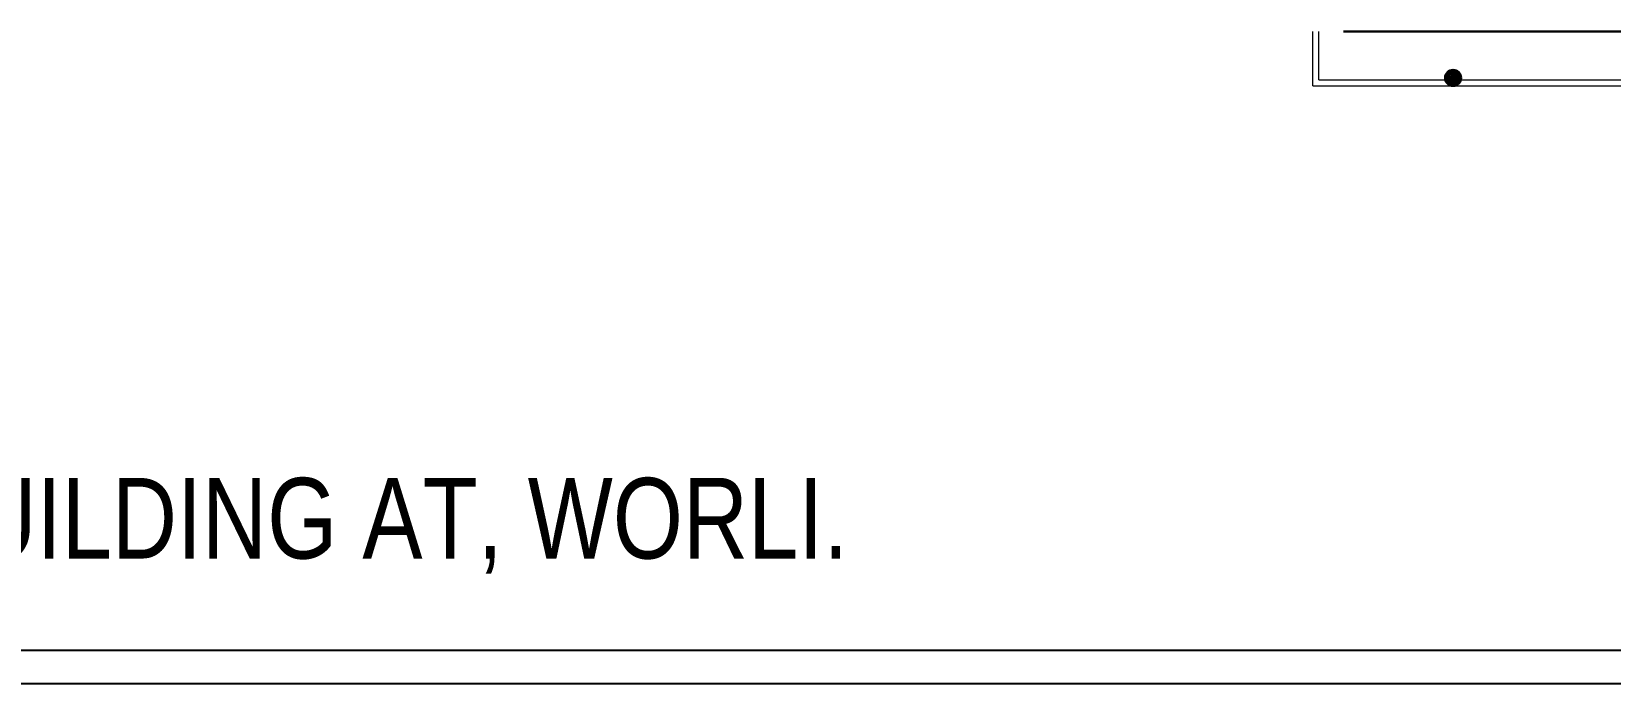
# Model space of a CAD drawing. Extents: x -14054 to 906348, y -36965 to 188562.
# Drawn here: x 583883 to 623013, y 60442 to 76609 of the extents above; entities that cross this region are included whole.
import ezdxf
from ezdxf.enums import TextEntityAlignment as Align

# ---------------------------------------------------------------- set-up
doc = ezdxf.new("R2010")
doc.units = 0
doc.header["$LTSCALE"] = 1000
doc.header["$MEASUREMENT"] = 0
doc.layers.add('BOR', color=5, linetype='CONTINUOUS')
doc.layers.add('HATCH', color=9, linetype='CONTINUOUS')
for name, color, linetype, lineweight in [('TEXT', 3, 'CONTINUOUS', 15), ('WALL', 2, 'CONTINUOUS', 30), ('WIN', 6, 'CONTINUOUS', 9)]:
    doc.layers.add(name, color=color, linetype=linetype, lineweight=lineweight)
doc.styles.add('SW1', font='arial.ttf')

# ---------------------------------------------------------------- blocks, each defined once
blk = doc.blocks.new('*U46')
at = {"layer": 'HATCH'}
h = blk.add_hatch(dxfattribs=at)
h.set_pattern_fill('ANSI31', color=256, scale=300, style=0)
h.set_pattern_definition([(45, (172774.232, -61396.816), (-26.5165043, 26.5165043), [])])
h.paths.add_polyline_path([(618913.77, 75459.15, 0.06325422), (618920.12, 75409.15), (619307.42, 75409.15, 0.06325422), (619313.77, 75459.15, 1)])
h.paths.add_polyline_path([(619307.42, 75409.15), (618920.12, 75409.15, 0.77459667)])
at = {"layer": 'BOR', "color": 2, "ltscale": 140}
for points in [[(551691.67, 139976.49), (551691.67, 60441.6), (659079.84, 60441.6), (659079.84, 139976.49)], [(658260.59, 61260.85), (552510.93, 61260.85), (552510.93, 139157.23), (658260.59, 139157.23)]]:
    blk.add_lwpolyline(points, close=True, dxfattribs=at)
at = {"layer": 'WALL'}
blk.add_line((616400.34, 76609.15), (623640.34, 76609.15), dxfattribs=at)
blk.add_circle((619113.77, 75459.15), 200, dxfattribs=at)
at = {"layer": 'WIN'}
for p, q in [((615640.34, 75259.15), (615640.34, 76609.15)), ((615790.34, 75409.15), (615790.34, 76609.15)), ((615640.34, 75259.15), (657450.34, 75259.15)), ((615790.34, 75409.15), (618921.74, 75409.15)), ((619307.42, 75409.15), (624770.55, 75409.15))]:
    blk.add_line(p, q, dxfattribs=at)
at = {"layer": 'BOR', "color": 3, "ltscale": 140, "style": 'SW1', "width": 0.8}
blk.add_text('ATRIA COMMERCIAL BUILDING AT, WORLI.', height=2000, dxfattribs=at).set_placement((581029.08, 64368.31), align=Align.MIDDLE)

msp = doc.modelspace()

# ---------------------------------------------------------------- block references
at = {"layer": 'TEXT'}
msp.add_blockref('*U46', (0, 0), dxfattribs=at)

doc.saveas('drawing.dxf')
